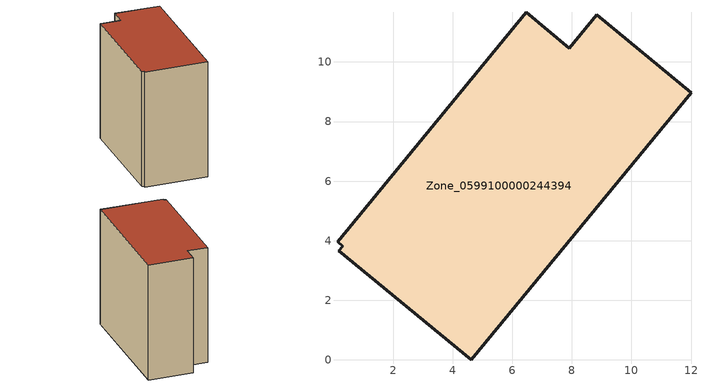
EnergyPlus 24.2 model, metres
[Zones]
Zone_0599100000244394
 floor ground (C_G): 0.17,3.66 0.3,3.81 0.13,3.96 6.47,11.67 7.92,10.46 8.84,11.58 12,8.97 4.62,0 z0
 wall outside (C_F): 4.62,0 12,8.97 8.84,11.58 7.92,10.46 6.47,11.67 0.13,3.96 0.3,3.81 0.17,3.66 4.62,0 z0:10.94
 roof outside (C_R): 0.3,3.81 0.17,3.66 4.62,0 12,8.97 8.84,11.58 7.92,10.46 6.47,11.67 0.13,3.96 z10.94
[BUILDING]
Pand.0599100000244394: North Axis=0; Terrain=City; Loads Convergence Tolerance Value=0.04; Temperature Convergence Tolerance Value=0.4; Solar Distribution=FullExterior; Maximum Number of Warmup Days=25; Minimum Number of Warmup Days=1
[Site:Location]
Rotterdam.The.Hague.AP_ZH_NLD Design_Conditions: Latitude=51.96; Longitude=4.45; Time Zone=1; Elevation=-4.5
[SITE:GROUNDTEMPERATURE:BUILDINGSURFACE]
18, 18, 18, 18, 18, 18, 18, 18, 18, 18, 18, 18
[MATERIAL] Thermal Absorptance=0.9; Solar Absorptance=0.7; Visible Absorptance=0.7
Name | Roughness | Thickness | Conductivity | Density | Specific Heat
G.TI.1946 | MediumSmooth | 0.15 | 1 | 540 | 1210
F.TI.1946 | Rough | 0.3 | 0.857143 | 1920 | 840
R.TI.1946 | MediumRough | 0.2 | 0.1 | 1500 | 1000
[CONSTRUCTION]
C_G: G.TI.1946
C_F: F.TI.1946
C_R: R.TI.1946
[ZONE]
Zone_0599100000244394: Type=1; Multiplier=1; Ceiling Height=Autocalculate; Volume=Autocalculate; Floor Area=autocalculate; Part of Total Floor Area=Yes
[ZONEINFILTRATION:DESIGNFLOWRATE]
Infil_Zone_0599100000244394: Zone or ZoneList or Space or SpaceList=Zone_0599100000244394; Schedule=AlwaysOn; Design Flow Rate Calculation Method=Flow/Area; Flow Rate per Floor Area=0.003; Constant Term Coefficient=1; Temperature Term Coefficient=0; Velocity Term Coefficient=0; Velocity Squared Term Coefficient=0
[HVACTEMPLATE:ZONE:IDEALLOADSAIRSYSTEM]
Zone_0599100000244394: Maximum Heating Supply Air Temperature=50; Minimum Cooling Supply Air Temperature=13; Maximum Heating Supply Air Humidity Ratio=0.0156; Minimum Cooling Supply Air Humidity Ratio=0.0077; Heating Limit=NoLimit; Cooling Limit=NoLimit; Dehumidification Control Type=ConstantSensibleHeatRatio; Cooling Sensible Heat Ratio=0.7; Dehumidification Setpoint=60; Humidification Control Type=None; Humidification Setpoint=30; Outdoor Air Method=None; Outdoor Air Flow Rate per Person=0.00944; Outdoor Air Flow Rate per Zone Floor Area=0; Outdoor Air Flow Rate per Zone=0; Demand Controlled Ventilation Type=None; Outdoor Air Economizer Type=NoEconomizer; Heat Recovery Type=None; Sensible Heat Recovery Effectiveness=0.7; Latent Heat Recovery Effectiveness=0.65
[ZONECONTROL:THERMOSTAT]
ThermostatControl_Zone_0599100000244394: Zone or ZoneList=Zone_0599100000244394; Control Type Schedule=DualSetpointControlType; Control 1=Thermostat_Zone_0599100000244394; Temperature Difference Between Cutout And Setpoint=0
[THERMOSTATSETPOINT:DUALSETPOINT]
Thermostat_Zone_0599100000244394: Heating Setpoint Temperature Schedule=HeatingSetpoint_Zone_0599100000244394; Cooling Setpoint Temperature Schedule=CoolingSetpoint_Zone_0599100000244394
[SCHEDULE:COMPACT]
HeatingSetpoint_Zone_0599100000244394: Through: 12/31, For: AllDays, Until: 24:00, 21
CoolingSetpoint_Zone_0599100000244394: Through: 12/31, For: AllDays, Until: 24:00, 24
DualSetpointControlType: Through: 12/31, For: AllDays, Until: 24:00, 4
AlwaysOn: Through: 12/31, For: AllDays, Until: 24:00, 1
